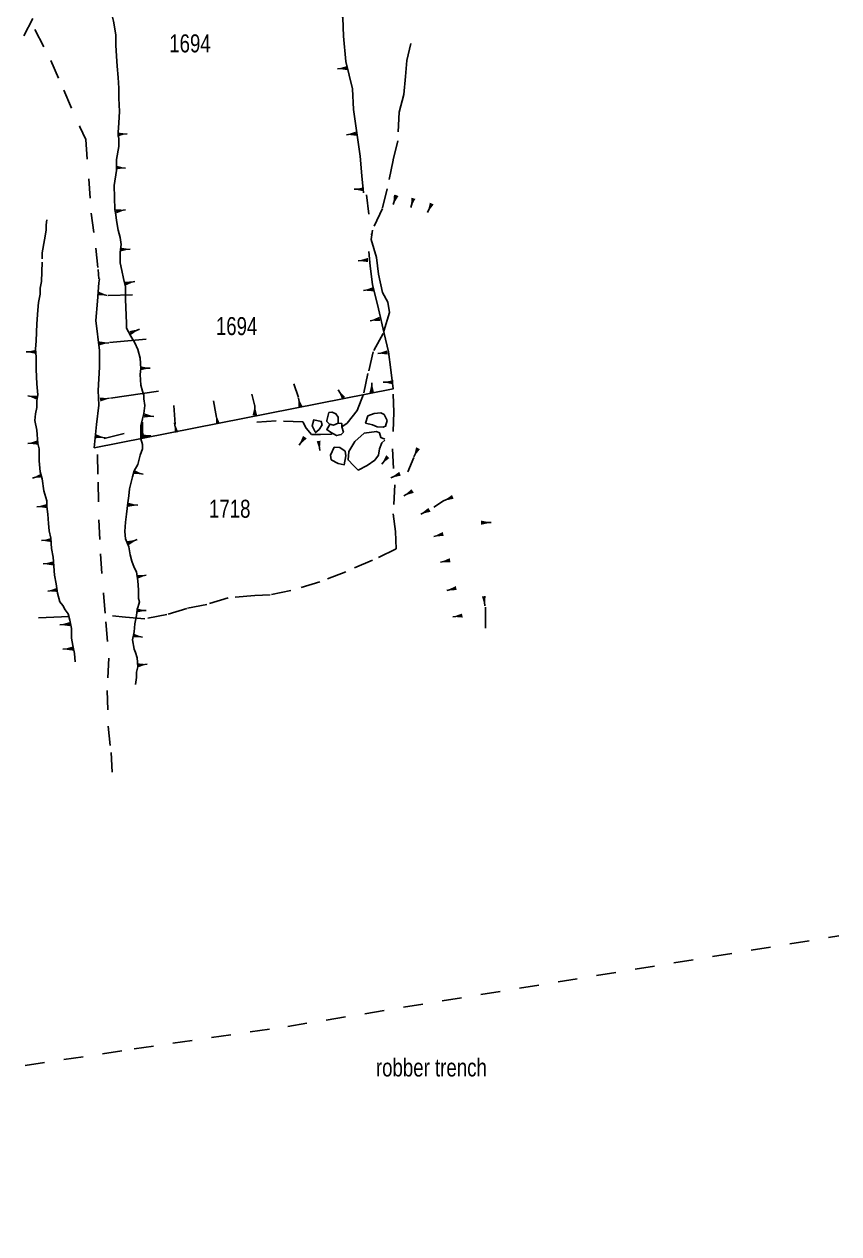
# Model space of a CAD drawing. Extents: x 43284 to 43291.09, y 9093.72 to 9103.25.
# Drawn here: x 43286.92 to 43291.09, y 9093.72 to 9099.91 of the extents above; entities that cross this region are included whole.
import ezdxf

# ---------------------------------------------------------------- set-up
doc = ezdxf.new("R2010")
doc.units = 0
doc.header["$MEASUREMENT"] = 0
doc.linetypes.add('ECW_2', pattern=[0.025401, 0.001588, -0.003175, 0.003175, -0.003175, 0.003175, -0.003175, 0.003175, -0.003175, 0.001588])
doc.linetypes.add('ECW_5', pattern=[0.025401, 0.009525, -0.003175, 0.001588, -0.003175, 0.007938])
doc.layers.add('1', color=7, linetype='CONTINUOUS')
doc.layers.add('MERGE', color=7, linetype='CONTINUOUS')

msp = doc.modelspace()

# ---------------------------------------------------------------- linework, layer by layer
at = {"layer": '1', "color": 7, "linetype": 'ECW_5'}
msp.add_lwpolyline([(43284.089844, 9093.722656), (43283.996094, 9094.696289), (43284.511719, 9095.757813), (43285.332031, 9097.248047), (43286.355469, 9098.789063), (43288.738281, 9103.250977)], dxfattribs=at)
at = {"layer": 'MERGE', "color": 212, "linetype": 'ECW_2'}
for points in [[(43287.410156, 9099.460938), (43287.40625, 9099.52832), (43287.40625, 9099.579102), (43287.402344, 9099.633789), (43287.398438, 9099.691406), (43287.394531, 9099.743164), (43287.390625, 9099.799805), (43287.390625, 9099.852539), (43287.378906, 9099.922852), (43287.371094, 9099.957031), (43287.371094, 9100.00293), (43287.363281, 9100.069336), (43287.359375, 9100.108398), (43287.359375, 9100.158203), (43287.359375, 9100.207031), (43287.363281, 9100.244141), (43287.355469, 9100.288086), (43287.347656, 9100.334961)], [(43286.976563, 9099.878906), (43287.058594, 9099.72168), (43287.125, 9099.569336), (43287.207031, 9099.382813), (43287.238281, 9099.316406), (43287.265625, 9098.941406), (43287.289063, 9098.761719), (43287.300781, 9098.652344), (43287.304688, 9098.604492)], [(43288.898438, 9099.808594), (43288.878906, 9099.72168), (43288.871094, 9099.639648), (43288.863281, 9099.546875), (43288.839844, 9099.457031), (43288.832031, 9099.310547), (43288.808594, 9099.210938), (43288.777344, 9099.064453), (43288.753906, 9098.964844), (43288.703125, 9098.854492), (43288.695313, 9098.805664), (43288.722656, 9098.713867), (43288.734375, 9098.628906), (43288.753906, 9098.535156), (43288.78125, 9098.485352), (43288.789063, 9098.433594), (43288.757813, 9098.326172), (43288.707031, 9098.232422), (43288.679688, 9098.120117), (43288.65625, 9098.015625), (43288.625, 9097.931641), (43288.574219, 9097.866211), (43288.546875, 9097.847656)], [(43288.671875, 9099.03418), (43288.695313, 9098.833008)], [(43288.808594, 9098.015625), (43288.8125, 9097.923828), (43288.804688, 9097.735352), (43288.816406, 9097.551758), (43288.808594, 9097.404297), (43288.820313, 9097.313477), (43288.824219, 9097.224609), (43288.703125, 9097.166016), (43288.566406, 9097.107422), (43288.433594, 9097.056641), (43288.285156, 9097.011719), (43288.179688, 9096.989258), (43288.101563, 9096.985352), (43287.964844, 9096.974609), (43287.855469, 9096.94043), (43287.753906, 9096.919922), (43287.652344, 9096.888672), (43287.539063, 9096.867188), (43287.441406, 9096.875), (43287.375, 9096.882813)], [(43288.5, 9097.816406), (43288.492188, 9097.811523), (43288.4375, 9097.808594), (43288.390625, 9097.80957), (43288.363281, 9097.84082), (43288.347656, 9097.874023), (43288.210938, 9097.878906), (43288.074219, 9097.869141)], [(43287.296875, 9097.706055), (43287.300781, 9097.56543), (43287.304688, 9097.37207), (43287.3125, 9097.198242), (43287.328125, 9096.996094), (43287.339844, 9096.850586), (43287.355469, 9096.665039), (43287.347656, 9096.500977), (43287.351563, 9096.318359), (43287.367188, 9096.182617), (43287.375, 9096.041016)], [(43284.546875, 9094.269531), (43286.136719, 9094.461914), (43287.484375, 9094.667969), (43288.269531, 9094.783203), (43291.085938, 9095.246094)]]:
    msp.add_lwpolyline(points, dxfattribs=at)
at = {"layer": 'MERGE', "color": 212}
for points in [[(43288.65625, 9099.044922), (43288.648438, 9099.130859), (43288.640625, 9099.231445), (43288.625, 9099.338867), (43288.605469, 9099.470703), (43288.601563, 9099.576172), (43288.566406, 9099.716797), (43288.554688, 9099.844727), (43288.550781, 9099.938477), (43288.511719, 9100.056641), (43288.511719, 9100.106445), (43288.472656, 9100.232422), (43288.460938, 9100.331055)], [(43288.523438, 9099.678711), (43288.546875, 9099.680664)], [(43287.492188, 9096.530273), (43287.496094, 9096.566406), (43287.496094, 9096.59375), (43287.503906, 9096.62207), (43287.5, 9096.666992), (43287.492188, 9096.695313), (43287.484375, 9096.710938), (43287.476563, 9096.758789), (43287.484375, 9096.799805), (43287.488281, 9096.84082), (43287.496094, 9096.883789), (43287.5, 9096.913086), (43287.511719, 9096.954102), (43287.507813, 9096.970703), (43287.507813, 9097.014648), (43287.503906, 9097.060547), (43287.496094, 9097.106445), (43287.484375, 9097.128906), (43287.472656, 9097.162109), (43287.464844, 9097.194336), (43287.457031, 9097.235352), (43287.441406, 9097.275391), (43287.4375, 9097.3125), (43287.441406, 9097.360352), (43287.445313, 9097.401367), (43287.453125, 9097.458984), (43287.457031, 9097.495117), (43287.460938, 9097.53125), (43287.476563, 9097.591797), (43287.484375, 9097.623047), (43287.503906, 9097.65625), (43287.515625, 9097.703125), (43287.527344, 9097.735352), (43287.527344, 9097.758789), (43287.519531, 9097.787109), (43287.519531, 9097.81543), (43287.519531, 9097.853516), (43287.527344, 9097.888672), (43287.535156, 9097.916992), (43287.539063, 9097.957031), (43287.535156, 9097.991211), (43287.535156, 9098.010742), (43287.527344, 9098.03125), (43287.519531, 9098.060547), (43287.515625, 9098.115234), (43287.519531, 9098.146484), (43287.515625, 9098.199219), (43287.503906, 9098.243164), (43287.488281, 9098.277344), (43287.46875, 9098.311523), (43287.445313, 9098.353516), (43287.445313, 9098.378906), (43287.441406, 9098.5), (43287.441406, 9098.564453), (43287.429688, 9098.607422), (43287.421875, 9098.647461), (43287.414063, 9098.6875), (43287.414063, 9098.741211), (43287.417969, 9098.780273), (43287.414063, 9098.81543), (43287.402344, 9098.853516), (43287.394531, 9098.902344), (43287.390625, 9098.931641), (43287.386719, 9098.958984), (43287.382813, 9099.082031), (43287.394531, 9099.158203), (43287.394531, 9099.214844), (43287.40625, 9099.28125), (43287.40625, 9099.317383), (43287.402344, 9099.352539), (43287.40625, 9099.402344), (43287.410156, 9099.460938)], [(43287.449219, 9099.34668), (43287.402344, 9099.342773)], [(43288.570313, 9099.341797), (43288.589844, 9099.34375)], [(43287.441406, 9099.170898), (43287.398438, 9099.173828)], [(43288.609375, 9099.0625), (43288.636719, 9099.0625)], [(43288.808594, 9098.984375), (43288.824219, 9099.032227)], [(43287.441406, 9098.958008), (43287.390625, 9098.950195)], [(43288.898438, 9098.96875), (43288.910156, 9099.010742)], [(43288.984375, 9098.944336), (43289.003906, 9098.986328)], [(43288.683594, 9098.744141), (43288.691406, 9098.669922), (43288.703125, 9098.576172), (43288.734375, 9098.451172), (43288.761719, 9098.325195), (43288.785156, 9098.232422), (43288.796875, 9098.139648), (43288.808594, 9098.042969), (43287.28125, 9097.741211), (43287.292969, 9097.859375), (43287.304688, 9097.958984), (43287.300781, 9098.03418), (43287.308594, 9098.15332), (43287.308594, 9098.238281), (43287.289063, 9098.392578), (43287.296875, 9098.491211), (43287.304688, 9098.583984), (43287.308594, 9098.605469)], [(43287.464844, 9098.756836), (43287.425781, 9098.754883)], [(43288.628906, 9098.697266), (43288.652344, 9098.699219)], [(43287.488281, 9098.591797), (43287.445313, 9098.582031)], [(43287.347656, 9098.520508), (43287.324219, 9098.525391)], [(43287.351563, 9098.520508), (43287.476563, 9098.523438)], [(43288.65625, 9098.544922), (43288.679688, 9098.547852)], [(43288.691406, 9098.390625), (43288.730469, 9098.398438)], [(43287.511719, 9098.347656), (43287.472656, 9098.331055)], [(43287.355469, 9098.27832), (43287.332031, 9098.276367)], [(43287.359375, 9098.279297), (43287.546875, 9098.296875)], [(43288.730469, 9098.223633), (43288.761719, 9098.226563)], [(43287.566406, 9098.148438), (43287.519531, 9098.147461)], [(43287.363281, 9097.994141), (43287.609375, 9098.03125)], [(43288.324219, 9097.998047), (43288.300781, 9098.068359)], [(43288.527344, 9098.037109), (43288.539063, 9098.018555)], [(43288.699219, 9098.073242), (43288.699219, 9098.057617)], [(43288.757813, 9098.076172), (43288.789063, 9098.076172)], [(43287.359375, 9097.994141), (43287.335938, 9097.991211)], [(43287.902344, 9097.915039), (43287.890625, 9097.980469)], [(43288.101563, 9097.954102), (43288.085938, 9098.014648)], [(43288.324219, 9097.995117), (43288.328125, 9097.978516)], [(43287.585938, 9097.901367), (43287.535156, 9097.90625)], [(43287.695313, 9097.862305), (43287.6875, 9097.957031)], [(43287.902344, 9097.914063), (43287.90625, 9097.895508)], [(43288.101563, 9097.957031), (43288.101563, 9097.94043)], [(43288.484375, 9097.861328), (43288.503906, 9097.856445), (43288.527344, 9097.867188), (43288.527344, 9097.897461), (43288.515625, 9097.915039), (43288.496094, 9097.923828), (43288.480469, 9097.920898), (43288.46875, 9097.879883), (43288.46875, 9097.875977), (43288.484375, 9097.860352), (43288.46875, 9097.833984), (43288.488281, 9097.820313), (43288.519531, 9097.803711), (43288.542969, 9097.808594), (43288.554688, 9097.820313), (43288.546875, 9097.847656), (43288.546875, 9097.865234), (43288.527344, 9097.867188)], [(43288.769531, 9097.851563), (43288.777344, 9097.880859), (43288.761719, 9097.911133), (43288.746094, 9097.919922), (43288.710938, 9097.916016), (43288.679688, 9097.904297), (43288.667969, 9097.867188), (43288.703125, 9097.858398), (43288.726563, 9097.847656), (43288.757813, 9097.84668), (43288.773438, 9097.852539)], [(43287.527344, 9097.839844), (43287.527344, 9097.87207)], [(43287.527344, 9097.839844), (43287.527344, 9097.823242)], [(43287.691406, 9097.868164), (43287.695313, 9097.84668)], [(43288.410156, 9097.822266), (43288.394531, 9097.853516), (43288.402344, 9097.883789), (43288.441406, 9097.875977), (43288.445313, 9097.858398), (43288.429688, 9097.833984), (43288.410156, 9097.818359)], [(43287.335938, 9097.791992), (43287.3125, 9097.795898)], [(43287.332031, 9097.788086), (43287.433594, 9097.814453)], [(43287.570313, 9097.802734), (43287.542969, 9097.801758)], [(43288.328125, 9097.754883), (43288.34375, 9097.776367)], [(43288.765625, 9097.785156), (43288.746094, 9097.792969), (43288.738281, 9097.818359), (43288.722656, 9097.825195), (43288.660156, 9097.81543), (43288.613281, 9097.772461), (43288.582031, 9097.722656), (43288.578125, 9097.678711), (43288.605469, 9097.650391), (43288.628906, 9097.626953), (43288.675781, 9097.651367), (43288.714844, 9097.677734), (43288.734375, 9097.703125), (43288.738281, 9097.736328), (43288.75, 9097.765625), (43288.765625, 9097.780273)], [(43288.433594, 9097.726563), (43288.429688, 9097.754883)], [(43288.507813, 9097.745117), (43288.488281, 9097.704102), (43288.492188, 9097.679688), (43288.527344, 9097.661133), (43288.558594, 9097.654297), (43288.566406, 9097.700195), (43288.5625, 9097.723633), (43288.535156, 9097.742188), (43288.507813, 9097.745117)], [(43288.914063, 9097.694336), (43288.933594, 9097.732422)], [(43288.75, 9097.658203), (43288.769531, 9097.680664)], [(43288.914063, 9097.691406), (43288.882813, 9097.618164)], [(43287.53125, 9097.605469), (43287.507813, 9097.611328)], [(43288.796875, 9097.587891), (43288.832031, 9097.603516)], [(43288.863281, 9097.496094), (43288.898438, 9097.515625)], [(43289.066406, 9097.469727), (43289.015625, 9097.4375)], [(43289.066406, 9097.469727), (43289.101563, 9097.485352)], [(43287.503906, 9097.447266), (43287.457031, 9097.450195)], [(43288.949219, 9097.402344), (43288.984375, 9097.418945)], [(43289.308594, 9097.358398), (43289.277344, 9097.358398)], [(43289.015625, 9097.288086), (43289.050781, 9097.296875)], [(43287.5, 9097.271484), (43287.457031, 9097.254883)], [(43289.050781, 9097.15625), (43289.089844, 9097.164063)], [(43287.546875, 9097.089844), (43287.519531, 9097.084961)], [(43289.082031, 9097.011719), (43289.128906, 9097.023438)], [(43289.277344, 9096.932617), (43289.273438, 9096.97168)], [(43287.546875, 9096.90918), (43287.5, 9096.90918)], [(43289.28125, 9096.925781), (43289.28125, 9096.818359)], [(43289.113281, 9096.876953), (43289.144531, 9096.880859)], [(43287.527344, 9096.773438), (43287.492188, 9096.779297)], [(43287.550781, 9096.634766), (43287.5, 9096.628906)]]:
    msp.add_lwpolyline(points, dxfattribs=at)
at = {"layer": 'MERGE', "color": 1, "linetype": 'ECW_2'}
msp.add_lwpolyline([(43287.011719, 9098.59082), (43287.015625, 9098.707031), (43287.015625, 9098.738281), (43287.027344, 9098.804688), (43287.035156, 9098.854492), (43287.035156, 9098.880859), (43287.039063, 9098.907227)], dxfattribs=at)
at = {"layer": 'MERGE', "color": 1}
for points in [[(43287.183594, 9096.646484), (43287.179688, 9096.689453), (43287.171875, 9096.729492), (43287.164063, 9096.768555), (43287.164063, 9096.816406), (43287.15625, 9096.860352), (43287.148438, 9096.891602), (43287.132813, 9096.913086), (43287.121094, 9096.935547), (43287.105469, 9096.954102), (43287.09375, 9096.998047), (43287.085938, 9097.045898), (43287.078125, 9097.089844), (43287.070313, 9097.182617), (43287.0625, 9097.226563), (43287.058594, 9097.27832), (43287.050781, 9097.316406), (43287.046875, 9097.353516), (43287.042969, 9097.402344), (43287.039063, 9097.44043), (43287.039063, 9097.470703), (43287.023438, 9097.520508), (43287.015625, 9097.582031), (43287.003906, 9097.618164), (43287, 9097.673828), (43287, 9097.707031), (43287, 9097.736328), (43286.992188, 9097.762695), (43286.988281, 9097.832031), (43286.976563, 9097.879883), (43286.980469, 9097.915039), (43286.988281, 9097.946289), (43286.988281, 9097.980469), (43286.992188, 9098.011719), (43286.988281, 9098.067383), (43286.984375, 9098.141602), (43286.984375, 9098.206055), (43286.980469, 9098.246094), (43286.984375, 9098.287109), (43286.988281, 9098.375), (43286.992188, 9098.444336), (43286.996094, 9098.484375), (43287.003906, 9098.526367), (43287.003906, 9098.557617), (43287.011719, 9098.59082)], [(43286.933594, 9098.231445), (43286.96875, 9098.231445)], [(43286.941406, 9098.006836), (43286.96875, 9098.000977)], [(43286.941406, 9097.762695), (43286.972656, 9097.765625)], [(43286.964844, 9097.585938), (43286.992188, 9097.59375)], [(43286.988281, 9097.439453), (43287.011719, 9097.441406)], [(43287.011719, 9097.266602), (43287.042969, 9097.268555)], [(43287.019531, 9097.147461), (43287.058594, 9097.149414)], [(43287.042969, 9097.007813), (43287.078125, 9097.012695)], [(43286.996094, 9096.87207), (43287.152344, 9096.87793)], [(43287.105469, 9096.835938), (43287.140625, 9096.838867)], [(43287.121094, 9096.710938), (43287.160156, 9096.713867)]]:
    msp.add_lwpolyline(points, dxfattribs=at)
at = {"layer": 'MERGE', "color": 212}
for points in [[(43288.523438, 9099.678711), (43288.574219, 9099.693359), (43288.574219, 9099.671875)], [(43287.449219, 9099.34668), (43287.398438, 9099.332031), (43287.398438, 9099.353516)], [(43288.570313, 9099.341797), (43288.617188, 9099.357422), (43288.621094, 9099.335938)], [(43287.441406, 9099.170898), (43287.390625, 9099.164063), (43287.390625, 9099.18457)], [(43288.609375, 9099.0625), (43288.660156, 9099.073242), (43288.660156, 9099.051758)], [(43288.808594, 9098.984375), (43288.8125, 9099.035156), (43288.835938, 9099.02832)], [(43288.898438, 9098.96875), (43288.902344, 9099.019531), (43288.921875, 9099.013672)], [(43287.441406, 9098.958008), (43287.394531, 9098.939453), (43287.390625, 9098.960938)], [(43288.984375, 9098.944336), (43288.996094, 9098.994141), (43289.015625, 9098.985352)], [(43287.464844, 9098.756836), (43287.414063, 9098.744141), (43287.414063, 9098.764648)], [(43288.628906, 9098.697266), (43288.679688, 9098.711914), (43288.679688, 9098.69043)], [(43287.488281, 9098.591797), (43287.441406, 9098.570313), (43287.4375, 9098.59082)], [(43287.347656, 9098.520508), (43287.296875, 9098.520508), (43287.300781, 9098.541016)], [(43288.65625, 9098.544922), (43288.703125, 9098.561523), (43288.707031, 9098.541016)], [(43288.691406, 9098.390625), (43288.738281, 9098.411133), (43288.742188, 9098.389648)], [(43287.511719, 9098.347656), (43287.46875, 9098.318359), (43287.460938, 9098.337891)], [(43287.355469, 9098.27832), (43287.304688, 9098.263672), (43287.304688, 9098.285156)], [(43288.730469, 9098.223633), (43288.777344, 9098.239258), (43288.78125, 9098.217773)], [(43287.566406, 9098.148438), (43287.515625, 9098.136719), (43287.515625, 9098.158203)], [(43288.757813, 9098.076172), (43288.808594, 9098.086914), (43288.808594, 9098.06543)], [(43288.527344, 9098.037109), (43288.5625, 9098.000977), (43288.546875, 9097.989258)], [(43288.699219, 9098.073242), (43288.710938, 9098.023438), (43288.6875, 9098.023438)], [(43287.359375, 9097.994141), (43287.3125, 9097.977539), (43287.308594, 9097.998047)], [(43288.324219, 9097.995117), (43288.347656, 9097.949219), (43288.324219, 9097.944336)], [(43287.585938, 9097.901367), (43287.535156, 9097.895508), (43287.539063, 9097.916992)], [(43287.902344, 9097.914063), (43287.921875, 9097.867188), (43287.902344, 9097.863281)], [(43288.101563, 9097.957031), (43288.113281, 9097.907227), (43288.089844, 9097.907227)], [(43287.527344, 9097.839844), (43287.539063, 9097.790039), (43287.515625, 9097.790039)], [(43287.691406, 9097.868164), (43287.710938, 9097.821289), (43287.691406, 9097.817383)], [(43287.335938, 9097.791992), (43287.285156, 9097.790039), (43287.289063, 9097.810547)], [(43287.570313, 9097.802734), (43287.519531, 9097.790039), (43287.519531, 9097.811523)], [(43288.328125, 9097.754883), (43288.347656, 9097.801758), (43288.367188, 9097.789063)], [(43288.433594, 9097.726563), (43288.417969, 9097.774414), (43288.4375, 9097.777344)], [(43288.914063, 9097.694336), (43288.925781, 9097.744141), (43288.945313, 9097.734375)], [(43288.75, 9097.658203), (43288.773438, 9097.703125), (43288.789063, 9097.688477)], [(43287.53125, 9097.605469), (43287.480469, 9097.607422), (43287.484375, 9097.62793)], [(43288.796875, 9097.587891), (43288.839844, 9097.618164), (43288.847656, 9097.598633)], [(43288.863281, 9097.496094), (43288.902344, 9097.529297), (43288.914063, 9097.510742)], [(43289.066406, 9097.469727), (43289.109375, 9097.5), (43289.117188, 9097.480469)], [(43287.503906, 9097.447266), (43287.453125, 9097.439453), (43287.453125, 9097.460938)], [(43288.949219, 9097.402344), (43288.988281, 9097.433594), (43289, 9097.414063)], [(43289.308594, 9097.358398), (43289.257813, 9097.347656), (43289.257813, 9097.369141)], [(43289.015625, 9097.288086), (43289.0625, 9097.310547), (43289.066406, 9097.290039)], [(43287.5, 9097.271484), (43287.457031, 9097.243164), (43287.449219, 9097.263672)], [(43289.050781, 9097.15625), (43289.097656, 9097.176758), (43289.101563, 9097.155273)], [(43287.546875, 9097.089844), (43287.5, 9097.070313), (43287.496094, 9097.091797)], [(43289.082031, 9097.011719), (43289.128906, 9097.03418), (43289.132813, 9097.013672)], [(43289.277344, 9096.932617), (43289.261719, 9096.981445), (43289.28125, 9096.983398)], [(43287.546875, 9096.90918), (43287.496094, 9096.898438), (43287.496094, 9096.919922)], [(43289.113281, 9096.876953), (43289.160156, 9096.893555), (43289.164063, 9096.873047)], [(43287.527344, 9096.773438), (43287.476563, 9096.771484), (43287.480469, 9096.791992)], [(43287.550781, 9096.634766), (43287.503906, 9096.618164), (43287.5, 9096.639648)]]:
    msp.add_solid(points, dxfattribs=at)
at = {"layer": 'MERGE', "color": 1}
for points in [[(43286.933594, 9098.231445), (43286.984375, 9098.242188), (43286.984375, 9098.220703)], [(43286.941406, 9098.006836), (43286.992188, 9098.006836), (43286.988281, 9097.986328)], [(43286.941406, 9097.762695), (43286.988281, 9097.77832), (43286.992188, 9097.756836)], [(43286.964844, 9097.585938), (43287.011719, 9097.610352), (43287.015625, 9097.589844)], [(43286.988281, 9097.439453), (43287.039063, 9097.454102), (43287.039063, 9097.432617)], [(43287.011719, 9097.266602), (43287.0625, 9097.280273), (43287.0625, 9097.258789)], [(43287.019531, 9097.147461), (43287.070313, 9097.160156), (43287.070313, 9097.139648)], [(43287.042969, 9097.007813), (43287.089844, 9097.025391), (43287.09375, 9097.003906)], [(43287.105469, 9096.835938), (43287.15625, 9096.850586), (43287.15625, 9096.829102)], [(43287.121094, 9096.710938), (43287.171875, 9096.725586), (43287.171875, 9096.704102)]]:
    msp.add_solid(points, dxfattribs=at)

# ---------------------------------------------------------------- texts
at = {"layer": 'MERGE', "color": 212, "width": 0.775}
for s, p in [('1694', (43287.664107, 9099.762578)), ('1694', (43287.902388, 9098.317265)), ('1718', (43287.867177, 9097.383509)), ('robber trench', (43288.720326, 9094.526891))]:
    msp.add_text(s, height=0.092, rotation=360, dxfattribs=at).set_placement(p)

doc.saveas('drawing.dxf')
